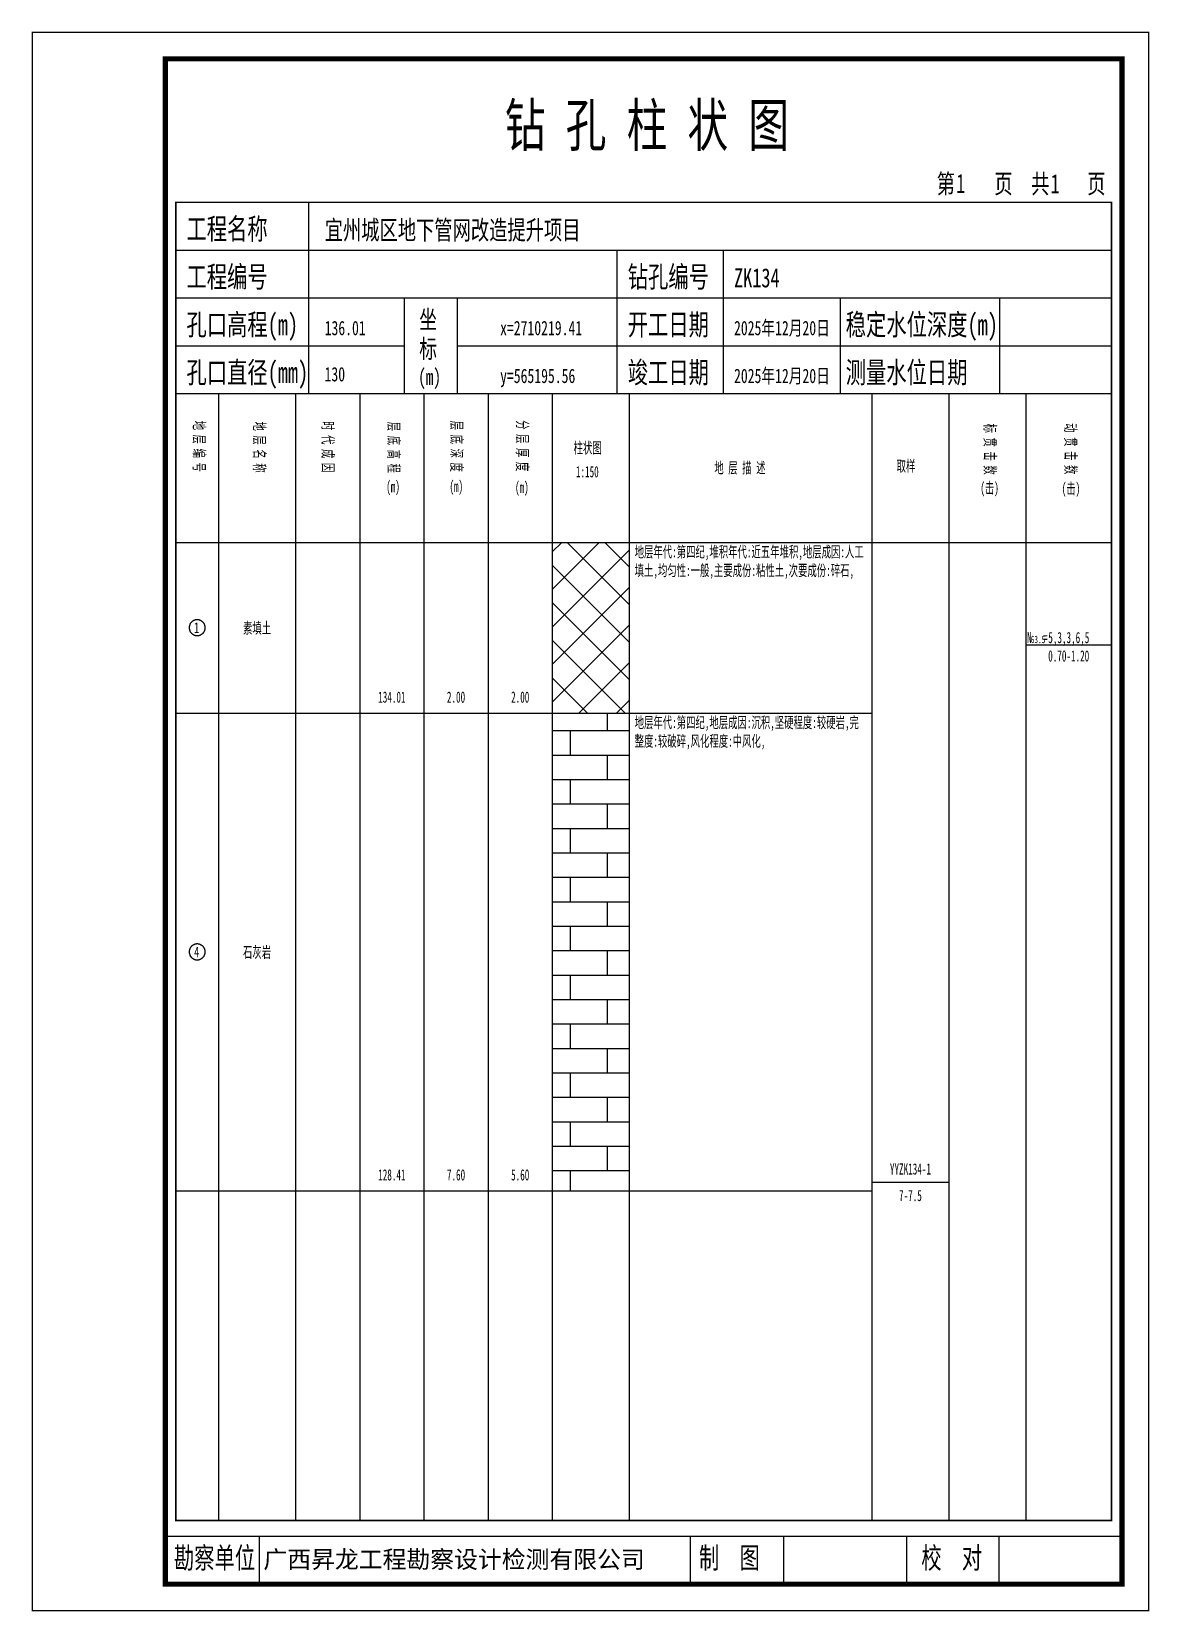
# Model space of a CAD drawing. Header units: millimetres. Extents: x 0 to 2711117, y 0 to 567555.
# Drawn here: x 34961.7 to 35171.9, y -0.1 to 297.1 of the extents above; entities that cross this region are included whole.
import ezdxf
from ezdxf.enums import TextEntityAlignment as Align

# ---------------------------------------------------------------- set-up
doc = ezdxf.new("R2010")
doc.units = ezdxf.units.MM
doc.layers.add('GICAD_POU_TEXTS', color=7, linetype='Continuous')
doc.layers.add('勘察点图例', color=7, linetype='Continuous')
doc.styles.add('HEAD_FONT', font='simfang.ttf', dxfattribs={"width": 0.6})
doc.styles.add('HEAD_FONT2', font='simfang.ttf', dxfattribs={"width": 0.6})
doc.styles.add('HT', font='simhei.ttf')
doc.styles.add('LZ_FONT', font='simfang.ttf', dxfattribs={"width": 0.7, "height": 8})
doc.styles.add('成果图图块', font='simfang.ttf', dxfattribs={"height": 2.5})
doc.styles.add('成果图表体', font='simfang.ttf', dxfattribs={"width": 0.6, "height": 2.1})

# ---------------------------------------------------------------- blocks, each defined once
blk = doc.blocks.new('ZK134')
for p, q in [((52, 229), (52, 265)), ((27, 256), (203, 256)), ((110, 229), (110, 256)), ((130, 229), (130, 256)), ((27, 247), (203, 247)), ((70, 229), (70, 247)), ((80, 229), (80, 247)), ((152, 229), (152, 247)), ((182, 229), (182, 247)), ((27, 238), (70, 238)), ((80, 238), (203, 238)), ((27, 229), (35.05, 229)), ((35.05, 229), (35.05, 17)), ((35.05, 229), (49.53, 229)), ((49.53, 229), (49.53, 17)), ((49.53, 229), (61.6, 229)), ((61.6, 229), (61.6, 17)), ((61.6, 229), (73.68, 229)), ((73.68, 229), (73.68, 17)), ((73.68, 229), (85.75, 229)), ((85.75, 229), (85.75, 17)), ((85.75, 229), (97.82, 229)), ((97.82, 229), (97.82, 17)), ((97.82, 229), (112.3, 229)), ((112.3, 229), (112.3, 17)), ((112.3, 229), (157.93, 229)), ((157.93, 229), (157.93, 17)), ((157.93, 229), (172.42, 229)), ((172.42, 229), (172.42, 17)), ((172.42, 229), (186.9, 229)), ((186.9, 229), (186.9, 17)), ((186.9, 229), (203, 229)), ((27, 201), (203, 201)), ((27, 17), (35.05, 17)), ((35.05, 17), (49.53, 17)), ((49.53, 17), (61.6, 17)), ((61.6, 17), (73.68, 17)), ((73.68, 17), (85.75, 17)), ((85.75, 17), (97.82, 17)), ((97.82, 17), (112.3, 17)), ((112.3, 17), (157.93, 17)), ((157.93, 17), (172.42, 17)), ((172.42, 17), (186.9, 17)), ((42.74, 4.95), (42.74, 13.95)), ((42.74, 4.95), (42.74, 13.95)), ((123.83, 4.95), (123.83, 13.95)), ((141.38, 4.95), (141.38, 13.95)), ((164.48, 4.95), (164.48, 13.95)), ((181.84, 4.95), (181.84, 13.95)), ((181.84, 4.95), (181.84, 13.95))]:
    blk.add_line(p, q)
for points, const_width in [([(0, 0), (210, 0), (210, 297), (0, 297)], 0.25), ([(25, 5), (205, 5), (205, 292), (25, 292)], 1), ([(27, 265), (203, 265), (203, 17), (27, 17)], 0.3)]:
    blk.add_lwpolyline(points, close=True, dxfattribs=dict(const_width=const_width))
at = {"const_width": 0.3}
for points in [[(27, 229), (203, 229)], [(25, 14), (205, 14)]]:
    blk.add_lwpolyline(points, dxfattribs=at)
at = {"style": 'LZ_FONT', "width": 0.7}
for s, height, p in [('钻 孔 柱 状 图', 8, (88.9, 275.54)), ('第', 3.6, (170.12, 266.7)), ('页', 3.6, (180.96, 266.7)), ('共', 3.6, (187.88, 266.7)), ('页', 3.6, (198.44, 266.7)), ('1', 3.6, (173.78, 266.75)), ('1', 3.6, (191.54, 266.7)), ('工程名称', 4, (29, 258)), ('宜州城区地下管网改造提升项目', 3.6, (55, 258)), ('工程编号', 4, (29, 249)), ('钻孔编号', 4, (112, 249)), ('ZK134', 3.6, (132, 249)), ('孔口高程(m)', 4, (29, 240)), ('坐', 3.5, (72.79, 241.24)), ('开工日期', 4, (112, 240)), ('稳定水位深度(m)', 4, (153, 240)), ('136.01', 2.7, (55, 240)), ('x=2710219.41', 2.7, (88, 240)), ('2025年12月20日', 2.7, (132, 240)), ('标', 3.5, (72.79, 235.7)), ('孔口直径(mm)', 4, (29, 231)), ('竣工日期', 4, (112, 231)), ('测量水位日期', 4, (153, 231)), ('130', 2.7, (54.98, 231.31)), ('(m) ', 3, (72.59, 230.65)), ('y=565195.56', 2.7, (88, 231)), ('2025年12月20日', 2.7, (132, 231)), ('勘察单位', 4, (26.65, 7.95)), ('制  图', 4, (125.4, 7.95)), ('校  对', 4, (167.22, 7.95))]:
    blk.add_text(s, height=height, dxfattribs=at).set_placement(p)
at = {"style": 'HT'}
blk.add_text('广西昇龙工程勘察设计检测有限公司', height=3.2865, dxfattribs=at).set_placement((43.48, 8.02))
at = {"char_height": 2.1, "width": 22.806, "attachment_point": 1, "rotation": 270, "style": 'HEAD_FONT'}
for s, insert in [('地 层 编 号', (32.46, 223.92)), ('地 层 名 称', (43.79, 223.76)), ('时 代 成 因', (56.67, 223.83)), ('层 底 高 程', (69.07, 223.71)), ('层 底 深 度', (80.9, 223.91)), ('分 层 厚 度', (93.26, 224.01)), ('标 贯 击 数', (181.21, 223.37)), ('动 贯 击 数', (196.38, 223.43))]:
    blk.add_mtext(s, dxfattribs=dict(at, insert=insert))
at = {"char_height": 2.1, "attachment_point": 1}
for s, insert, width, style in [('柱状图', (101.82, 219.87), 7.855, 'HEAD_FONT2'), ('1:150', (102.26, 215.36), 6.9223, 'HEAD_FONT2'), ('地 层 描 述', (128.29, 216.11), 22.0781, 'HEAD_FONT2'), ('取样', (162.58, 216.44), 7.855, 'HEAD_FONT2'), ('(m)', (66.58, 212.56), 4.7944, 'HEAD_FONT'), ('(m)', (78.47, 212.61), 4.7944, 'HEAD_FONT'), ('(m)', (90.81, 212.43), 4.7944, 'HEAD_FONT'), ('(击)', (178.33, 212.31), 7.855, 'HEAD_FONT2'), ('(击)', (193.64, 212.22), 7.855, 'HEAD_FONT2')]:
    blk.add_mtext(s, dxfattribs=dict(at, insert=insert, width=width, style=style))
blk = doc.blocks.new('ZK134_0')
at = {"color": 7}
blk.add_polyline3d([(-1.5, 0.02, 0), (-1.5, -0.06, 0), (-1.49, -0.13, 0), (-1.48, -0.2, 0), (-1.47, -0.28, 0), (-1.46, -0.35, 0), (-1.44, -0.42, 0), (-1.41, -0.49, 0), (-1.39, -0.56, 0), (-1.36, -0.63, 0), (-1.32, -0.69, 0), (-1.29, -0.76, 0), (-1.25, -0.82, 0), (-1.2, -0.88, 0), (-1.16, -0.94, 0), (-1.11, -0.99, 0), (-1.06, -1.04, 0), (-1.01, -1.1, 0), (-0.95, -1.14, 0), (-0.89, -1.19, 0), (-0.83, -1.23, 0), (-0.77, -1.27, 0), (-0.71, -1.31, 0), (-0.64, -1.34, 0), (-0.57, -1.37, 0), (-0.51, -1.4, 0), (-0.44, -1.42, 0), (-0.36, -1.44, 0), (-0.29, -1.46, 0), (-0.22, -1.47, 0), (-0.15, -1.48, 0), (-0.07, -1.48, 0), (0, -1.48, 0), (0.07, -1.48, 0), (0.15, -1.48, 0), (0.22, -1.47, 0), (0.29, -1.46, 0), (0.36, -1.44, 0), (0.44, -1.42, 0), (0.51, -1.4, 0), (0.57, -1.37, 0), (0.64, -1.34, 0), (0.71, -1.31, 0), (0.77, -1.27, 0), (0.83, -1.23, 0), (0.89, -1.19, 0), (0.95, -1.14, 0), (1.01, -1.1, 0), (1.06, -1.04, 0), (1.11, -0.99, 0), (1.16, -0.94, 0), (1.2, -0.88, 0), (1.25, -0.82, 0), (1.29, -0.76, 0), (1.32, -0.69, 0), (1.36, -0.63, 0), (1.39, -0.56, 0), (1.41, -0.49, 0), (1.44, -0.42, 0), (1.46, -0.35, 0), (1.47, -0.28, 0), (1.48, -0.2, 0), (1.49, -0.13, 0), (1.5, -0.06, 0), (1.5, 0.02, 0), (1.5, 0.09, 0), (1.49, 0.16, 0), (1.48, 0.24, 0), (1.47, 0.31, 0), (1.46, 0.38, 0), (1.44, 0.45, 0), (1.41, 0.52, 0), (1.39, 0.59, 0), (1.36, 0.66, 0), (1.32, 0.72, 0), (1.29, 0.79, 0), (1.25, 0.85, 0), (1.2, 0.91, 0), (1.16, 0.97, 0), (1.11, 1.02, 0), (1.06, 1.08, 0), (1.01, 1.13, 0), (0.95, 1.18, 0), (0.89, 1.22, 0), (0.83, 1.26, 0), (0.77, 1.3, 0), (0.71, 1.34, 0), (0.64, 1.37, 0), (0.57, 1.4, 0), (0.51, 1.43, 0), (0.44, 1.45, 0), (0.36, 1.47, 0), (0.29, 1.49, 0), (0.22, 1.5, 0), (0.15, 1.51, 0), (0.07, 1.51, 0), (0, 1.52, 0), (-0.07, 1.51, 0), (-0.15, 1.51, 0), (-0.22, 1.5, 0), (-0.29, 1.49, 0), (-0.36, 1.47, 0), (-0.44, 1.45, 0), (-0.51, 1.43, 0), (-0.57, 1.4, 0), (-0.64, 1.37, 0), (-0.71, 1.34, 0), (-0.77, 1.3, 0), (-0.83, 1.26, 0), (-0.89, 1.22, 0), (-0.95, 1.18, 0), (-1.01, 1.13, 0), (-1.06, 1.08, 0), (-1.11, 1.02, 0), (-1.16, 0.97, 0), (-1.2, 0.91, 0), (-1.25, 0.85, 0), (-1.29, 0.79, 0), (-1.32, 0.72, 0), (-1.36, 0.66, 0), (-1.39, 0.59, 0), (-1.41, 0.52, 0), (-1.44, 0.45, 0), (-1.46, 0.38, 0), (-1.47, 0.31, 0), (-1.48, 0.24, 0), (-1.49, 0.16, 0), (-1.5, 0.09, 0), (-1.5, 0.02, 0)], dxfattribs=at)
at = {"layer": 'GICAD_POU_TEXTS', "color": 7, "style": '成果图图块', "width": 0.7}
blk.add_text('1', height=2, dxfattribs=at).set_placement((-0.09, -0.99), align=Align.CENTER)
blk = doc.blocks.new('ZK134_1')
at = {"color": 7}
blk.add_polyline3d([(-1.5, 0.02, 0), (-1.5, -0.06, 0), (-1.49, -0.13, 0), (-1.48, -0.2, 0), (-1.47, -0.28, 0), (-1.46, -0.35, 0), (-1.44, -0.42, 0), (-1.41, -0.49, 0), (-1.39, -0.56, 0), (-1.36, -0.63, 0), (-1.32, -0.69, 0), (-1.29, -0.76, 0), (-1.25, -0.82, 0), (-1.2, -0.88, 0), (-1.16, -0.94, 0), (-1.11, -0.99, 0), (-1.06, -1.04, 0), (-1.01, -1.1, 0), (-0.95, -1.14, 0), (-0.89, -1.19, 0), (-0.83, -1.23, 0), (-0.77, -1.27, 0), (-0.71, -1.31, 0), (-0.64, -1.34, 0), (-0.57, -1.37, 0), (-0.51, -1.4, 0), (-0.44, -1.42, 0), (-0.36, -1.44, 0), (-0.29, -1.46, 0), (-0.22, -1.47, 0), (-0.15, -1.48, 0), (-0.07, -1.48, 0), (0, -1.48, 0), (0.07, -1.48, 0), (0.15, -1.48, 0), (0.22, -1.47, 0), (0.29, -1.46, 0), (0.36, -1.44, 0), (0.44, -1.42, 0), (0.51, -1.4, 0), (0.57, -1.37, 0), (0.64, -1.34, 0), (0.71, -1.31, 0), (0.77, -1.27, 0), (0.83, -1.23, 0), (0.89, -1.19, 0), (0.95, -1.14, 0), (1.01, -1.1, 0), (1.06, -1.04, 0), (1.11, -0.99, 0), (1.16, -0.94, 0), (1.2, -0.88, 0), (1.25, -0.82, 0), (1.29, -0.76, 0), (1.32, -0.69, 0), (1.36, -0.63, 0), (1.39, -0.56, 0), (1.41, -0.49, 0), (1.44, -0.42, 0), (1.46, -0.35, 0), (1.47, -0.28, 0), (1.48, -0.2, 0), (1.49, -0.13, 0), (1.5, -0.06, 0), (1.5, 0.02, 0), (1.5, 0.09, 0), (1.49, 0.16, 0), (1.48, 0.24, 0), (1.47, 0.31, 0), (1.46, 0.38, 0), (1.44, 0.45, 0), (1.41, 0.52, 0), (1.39, 0.59, 0), (1.36, 0.66, 0), (1.32, 0.72, 0), (1.29, 0.79, 0), (1.25, 0.85, 0), (1.2, 0.91, 0), (1.16, 0.97, 0), (1.11, 1.02, 0), (1.06, 1.08, 0), (1.01, 1.13, 0), (0.95, 1.18, 0), (0.89, 1.22, 0), (0.83, 1.26, 0), (0.77, 1.3, 0), (0.71, 1.34, 0), (0.64, 1.37, 0), (0.57, 1.4, 0), (0.51, 1.43, 0), (0.44, 1.45, 0), (0.36, 1.47, 0), (0.29, 1.49, 0), (0.22, 1.5, 0), (0.15, 1.51, 0), (0.07, 1.51, 0), (0, 1.52, 0), (-0.07, 1.51, 0), (-0.15, 1.51, 0), (-0.22, 1.5, 0), (-0.29, 1.49, 0), (-0.36, 1.47, 0), (-0.44, 1.45, 0), (-0.51, 1.43, 0), (-0.57, 1.4, 0), (-0.64, 1.37, 0), (-0.71, 1.34, 0), (-0.77, 1.3, 0), (-0.83, 1.26, 0), (-0.89, 1.22, 0), (-0.95, 1.18, 0), (-1.01, 1.13, 0), (-1.06, 1.08, 0), (-1.11, 1.02, 0), (-1.16, 0.97, 0), (-1.2, 0.91, 0), (-1.25, 0.85, 0), (-1.29, 0.79, 0), (-1.32, 0.72, 0), (-1.36, 0.66, 0), (-1.39, 0.59, 0), (-1.41, 0.52, 0), (-1.44, 0.45, 0), (-1.46, 0.38, 0), (-1.47, 0.31, 0), (-1.48, 0.24, 0), (-1.49, 0.16, 0), (-1.5, 0.09, 0), (-1.5, 0.02, 0)], dxfattribs=at)
at = {"layer": 'GICAD_POU_TEXTS', "color": 7, "style": '成果图图块', "width": 0.7}
blk.add_text('4', height=2, dxfattribs=at).set_placement((-0.09, -0.99), align=Align.CENTER)

msp = doc.modelspace()

# ---------------------------------------------------------------- hatches: boundary and pattern name
at = {"layer": '勘察点图例'}
h = msp.add_hatch(dxfattribs=at)
h.set_pattern_fill('GKSTT', color=256, scale=0.5, style=0, pattern_type=2)
h.set_pattern_definition([(45, (0, 0), (-3.5355339, 3.5355339), []), (135, (0, 0), (-3.5355339, -3.5355339), [])])
h.paths.add_polyline_path([(35059.6, 168.89), (35074.08, 168.89), (35074.08, 201), (35059.6, 201)])
h = msp.add_hatch(dxfattribs=at)
h.set_pattern_fill('GKSHY', color=256, scale=0.5, style=0, pattern_type=2)
h.set_pattern_definition([(0, (0, 0), (0, 4.6), []), (90, (0, 0), (-7, 4.6), [4.6, -4.6])])
h.paths.add_polyline_path([(35059.6, 79), (35074.08, 79), (35074.08, 168.89), (35059.6, 168.89)])

# ---------------------------------------------------------------- linework, layer by layer
for p, q in [((35148.69, 181.74), (35164.78, 181.74)), ((34988.78, 168.89), (35074.08, 168.89)), ((35074.08, 168.89), (35119.71, 168.89)), ((35119.71, 80.61), (35134.2, 80.61)), ((34988.78, 79), (35074.08, 79)), ((35074.08, 79), (35119.71, 79))]:
    msp.add_line(p, q, dxfattribs=at)

# ---------------------------------------------------------------- block references
for name, p in [('ZK134', (34961.78, 0)), ('ZK134_0', (34992.8, 184.95)), ('ZK134_1', (34992.8, 123.95))]:
    msp.add_blockref(name, p, dxfattribs=at)

# ---------------------------------------------------------------- texts
at = {"layer": '勘察点图例', "style": '成果图表体', "width": 0.6}
for s, p in [('素填土', (35004.07, 184.95)), ('0.70-1.20', (35156.73, 179.64)), ('134.01', (35029.42, 171.89)), ('2.00', (35041.49, 171.89)), ('2.00', (35053.56, 171.89)), ('石灰岩', (35004.07, 123.95)), ('YYZK134-1', (35126.96, 83.11)), ('128.41', (35029.42, 82)), ('7.60', (35041.49, 82)), ('5.60', (35053.56, 82)), ('7-7.5', (35126.96, 78.11))]:
    msp.add_text(s, height=2.1, dxfattribs=at).set_placement(p, align=Align.MIDDLE)
for s, height, p in [('N', 2.1, (35148.89, 182.06)), ('63.5', 1.4, (35149.59, 182.06)), ('=', 2.1, (35151.89, 182.06))]:
    msp.add_text(s, height=height, dxfattribs=at).set_placement(p)
at = {"layer": '勘察点图例', "char_height": 2.1, "attachment_point": 1, "style": '成果图表体'}
for s, insert, width in [('地层年代:第四纪,堆积年代:近五年堆积,地层成因:人工填土,均匀性:一般,主要成份:粘性土,次要成份:碎石,', (35075.08, 200.3), 43.6296), ('5,3,3,6,5', (35152.89, 184.16), 4), ('地层年代:第四纪,地层成因:沉积,坚硬程度:较硬岩,完整度:较破碎,风化程度:中风化,', (35075.08, 168.19), 43.6296)]:
    msp.add_mtext(s, dxfattribs=dict(at, insert=insert, width=width))

doc.saveas('drawing.dxf')
